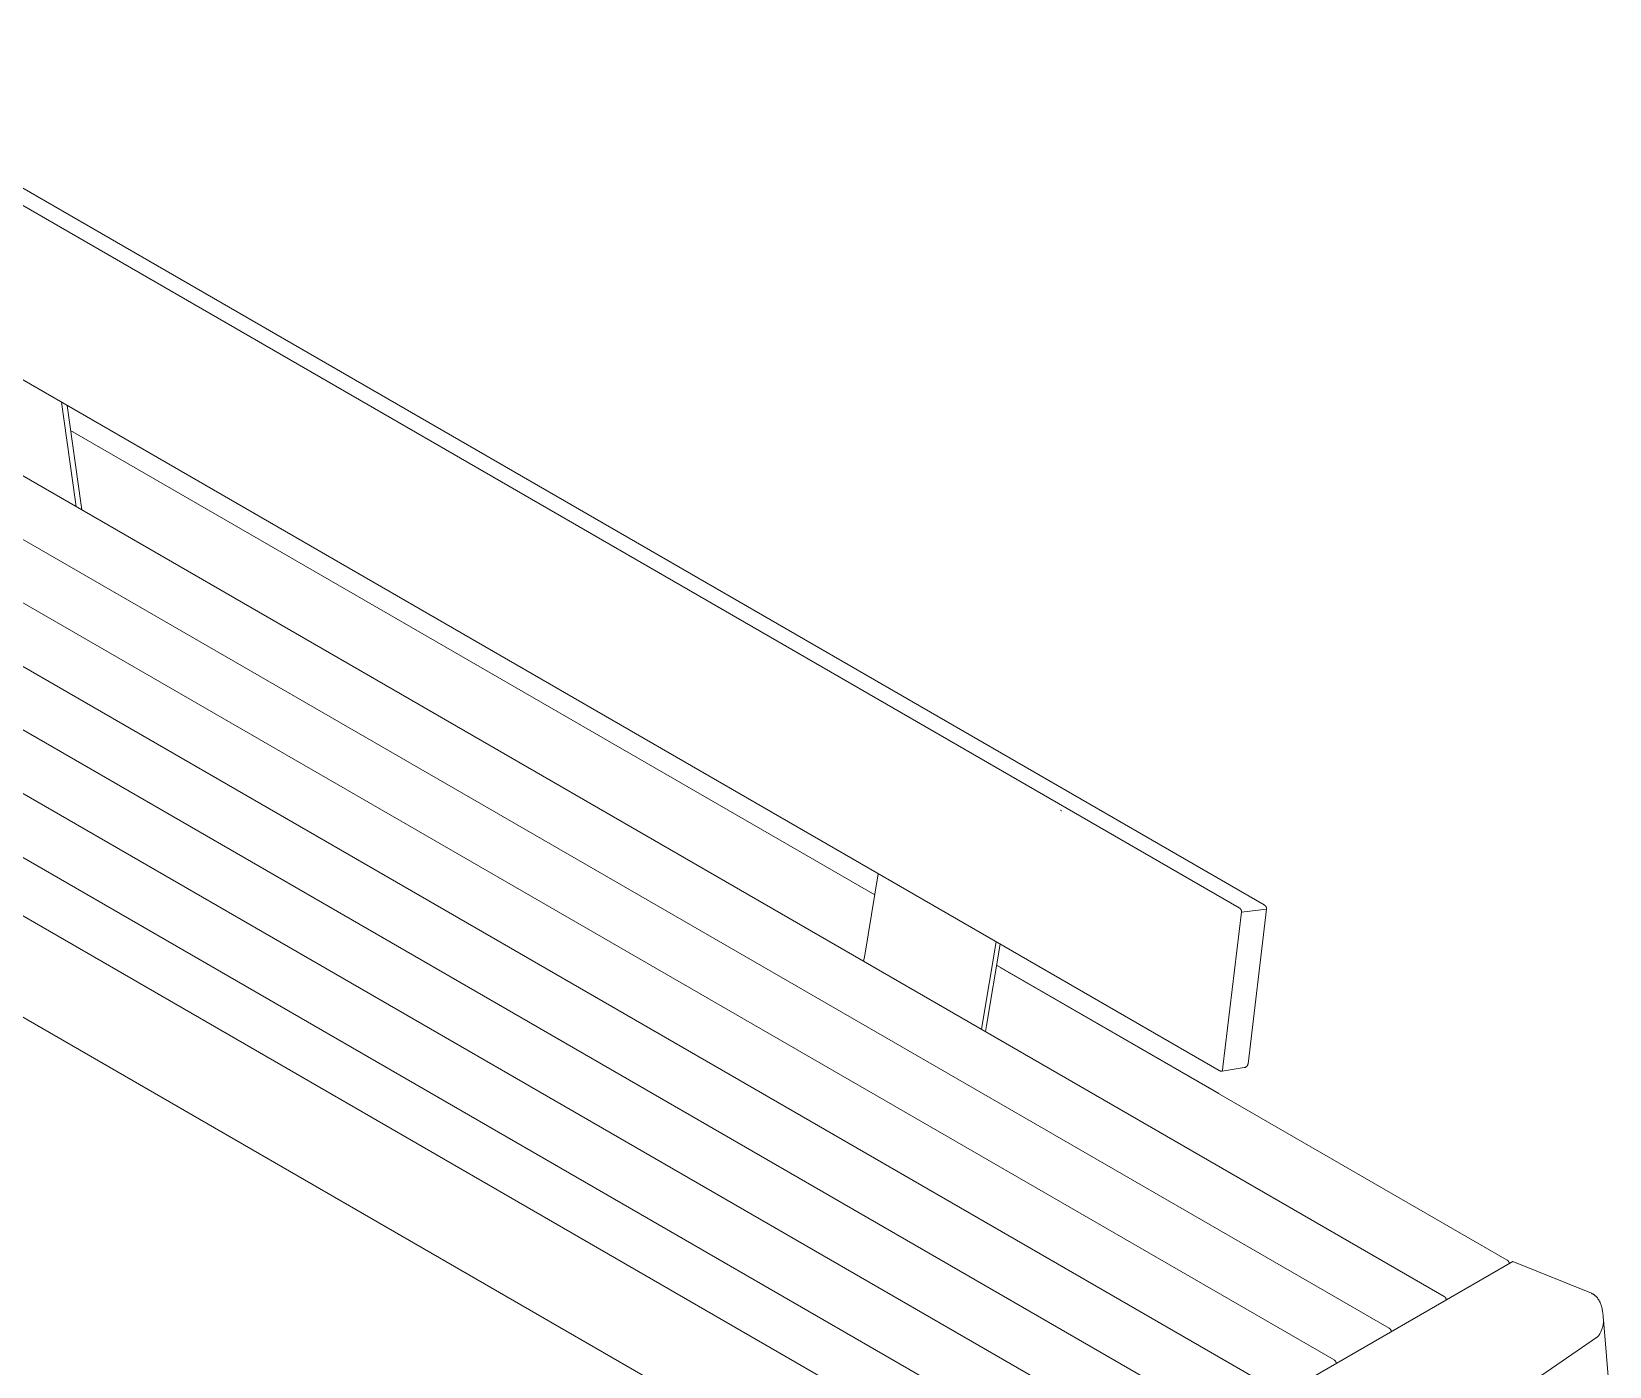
# Model space of a CAD drawing. Header units: inches. Extents: x -10 to 196, y -3 to 133.
# Drawn here: x 156.25 to 190.15, y 50.19 to 78.87 of the extents above; entities that cross this region are included whole.
import ezdxf

# ---------------------------------------------------------------- set-up
doc = ezdxf.new("R2010")
doc.units = ezdxf.units.IN
doc.layers.add('ZANO_R', color=7, linetype='Continuous', lineweight=0)

msp = doc.modelspace()

# ---------------------------------------------------------------- linework, layer by layer
at = {"layer": 'ZANO_R'}
for p, q in [((149.69083, 78.81001), (182.19881, 60.04152)), ((150.22938, 78.87313), (182.73735, 60.10464)), ((144.55966, 75.96366), (186.60044, 51.69141)), ((181.76862, 56.54551), (148.41516, 75.80214)), ((143.37779, 75.28131), (185.41857, 51.00906)), ((143.29302, 73.96555), (184.2367, 50.3267)), ((139.83218, 73.23425), (181.87296, 48.962)), ((142.17282, 73.24759), (183.05483, 49.64435)), ((138.65031, 72.5519), (180.69109, 48.27964)), ((137.44969, 71.87063), (179.50206, 47.59168)), ((136.31175, 71.27012), (178.36411, 46.99117)), ((156.89157, 70.90829), (157.18496, 68.81761)), ((157.01073, 70.83949), (157.30412, 68.74881)), ((174.36755, 60.32333), (157.08635, 70.30063)), ((157.20682, 68.66182), (157.18496, 68.81761)), ((157.32598, 68.59302), (157.30412, 68.74881)), ((176.62311, 45.81923), (138.35273, 67.91465)), ((178.35802, 62.63903), (178.35979, 62.63793)), ((178.35979, 62.63793), (178.36153, 62.63678)), ((178.36153, 62.63678), (178.36323, 62.63558)), ((178.36323, 62.63558), (178.36488, 62.63432)), ((178.36488, 62.63432), (178.3665, 62.633)), ((178.3665, 62.633), (178.36806, 62.63163)), ((178.36806, 62.63163), (178.36959, 62.63021)), ((178.36959, 62.63021), (178.37106, 62.62874)), ((178.37106, 62.62874), (178.37249, 62.62723)), ((178.37249, 62.62723), (178.37387, 62.62566)), ((178.37387, 62.62566), (178.37519, 62.62406)), ((178.37519, 62.62406), (178.37646, 62.62241)), ((178.35802, 62.14383), (178.35979, 62.14274)), ((178.35979, 62.14274), (178.36153, 62.14159)), ((178.36153, 62.14159), (178.36323, 62.14038)), ((178.36323, 62.14038), (178.36488, 62.13912)), ((178.36488, 62.13912), (178.3665, 62.13781)), ((178.3665, 62.13781), (178.36806, 62.13644)), ((178.36806, 62.13644), (178.36959, 62.13502)), ((178.36959, 62.13502), (178.37106, 62.13355)), ((178.37106, 62.13355), (178.37249, 62.13203)), ((178.37249, 62.13203), (178.37387, 62.13047)), ((178.37387, 62.13047), (178.37519, 62.12886)), ((178.37519, 62.12886), (178.37646, 62.12721)), ((174.14978, 59.02296), (174.44317, 60.77486)), ((182.19881, 60.04152), (182.20162, 60.03983)), ((182.20162, 60.03983), (182.20437, 60.03805)), ((182.20437, 60.03805), (182.20705, 60.03618)), ((182.20705, 60.03618), (182.20967, 60.03421)), ((182.20967, 60.03421), (182.21223, 60.03216)), ((182.21223, 60.03216), (182.21471, 60.03001)), ((182.21471, 60.03001), (182.21711, 60.02779)), ((182.21711, 60.02779), (182.21944, 60.02548)), ((182.21944, 60.02548), (182.22168, 60.0231)), ((182.22168, 60.0231), (182.22385, 60.02064)), ((182.22385, 60.02064), (182.22592, 60.01811)), ((182.22592, 60.01811), (182.22791, 60.0155)), ((182.22791, 60.0155), (182.22981, 60.01283)), ((182.22981, 60.01283), (182.23162, 60.0101)), ((182.73735, 60.10464), (182.74016, 60.10296)), ((182.74016, 60.10296), (182.74291, 60.10117)), ((182.74291, 60.10117), (182.7456, 60.0993)), ((182.7456, 60.0993), (182.74822, 60.09733)), ((182.74822, 60.09733), (182.75077, 60.09528)), ((182.75077, 60.09528), (182.75325, 60.09314)), ((182.75325, 60.09314), (182.75565, 60.09091)), ((182.75565, 60.09091), (182.75798, 60.08861)), ((182.75798, 60.08861), (182.76023, 60.08622)), ((182.76023, 60.08622), (182.76239, 60.08376)), ((182.76239, 60.08376), (182.76447, 60.08123)), ((182.76447, 60.08123), (182.76646, 60.07863)), ((182.76646, 60.07863), (182.76836, 60.07596)), ((182.76836, 60.07596), (182.77016, 60.07322)), ((182.77016, 60.07322), (182.77188, 60.07043)), ((182.77188, 60.07043), (182.77349, 60.06758)), ((182.77349, 60.06758), (182.77501, 60.06468)), ((182.77501, 60.06468), (182.77642, 60.06172)), ((182.77642, 60.06172), (182.77774, 60.05872)), ((182.77774, 60.05872), (182.77895, 60.05568)), ((182.77895, 60.05568), (182.78005, 60.05259)), ((182.78005, 60.05259), (182.78105, 60.04947)), ((182.78105, 60.04947), (182.78194, 60.04632)), ((182.78194, 60.04632), (182.78272, 60.04314)), ((182.78272, 60.04314), (182.7834, 60.03993)), ((182.7834, 60.03993), (182.78396, 60.0367)), ((182.78396, 60.0367), (182.78441, 60.03346)), ((182.78441, 60.03346), (182.78475, 60.0302)), ((182.78476, 60.01384), (182.78443, 60.01058)), ((182.78475, 60.0302), (182.78498, 60.02693)), ((182.78499, 60.01711), (182.78476, 60.01384)), ((182.78498, 60.02693), (182.78509, 60.02366)), ((182.78509, 60.02038), (182.78499, 60.01711)), ((182.78509, 60.02366), (182.78509, 60.02038)), ((182.24589, 59.94746), (181.84864, 56.62851)), ((182.23162, 60.0101), (182.23333, 60.00731)), ((182.23333, 60.00731), (182.23495, 60.00446)), ((182.23495, 60.00446), (182.23646, 60.00155)), ((182.23646, 60.00155), (182.23788, 59.9986)), ((182.23788, 59.9986), (182.23919, 59.9956)), ((182.23919, 59.9956), (182.2404, 59.99255)), ((182.2404, 59.99255), (182.24151, 59.98947)), ((182.24151, 59.98947), (182.24251, 59.98635)), ((182.24251, 59.98635), (182.2434, 59.9832)), ((182.2434, 59.9832), (182.24418, 59.98001)), ((182.24418, 59.98001), (182.24485, 59.97681)), ((182.24485, 59.97681), (182.24541, 59.97358)), ((182.24541, 59.97358), (182.24587, 59.97033)), ((182.24587, 59.97033), (182.2462, 59.96708)), ((182.24589, 59.94746), (182.78443, 60.01058)), ((182.24622, 59.95071), (182.24589, 59.94746)), ((182.2462, 59.96708), (182.24643, 59.96381)), ((182.24644, 59.95398), (182.24622, 59.95071)), ((182.24643, 59.96381), (182.24655, 59.96053)), ((182.24655, 59.95726), (182.24644, 59.95398)), ((182.24655, 59.96053), (182.24655, 59.95726)), ((182.78443, 60.01058), (182.38718, 56.69164)), ((174.14978, 59.02296), (174.12792, 58.89242)), ((176.97574, 59.31268), (176.68236, 57.56078)), ((177.05919, 59.26451), (176.7658, 57.5126)), ((181.76862, 56.05032), (176.98357, 58.81297)), ((177.05823, 58.76364), (187.95554, 52.47207)), ((176.68236, 57.56078), (176.6605, 57.43024)), ((176.7658, 57.5126), (176.74394, 57.38206)), ((181.84864, 56.62851), (181.83743, 56.53485)), ((182.34057, 56.62055), (182.33774, 56.61896)), ((182.34334, 56.62223), (182.34057, 56.62055)), ((182.34605, 56.62401), (182.34334, 56.62223)), ((182.3487, 56.62588), (182.34605, 56.62401)), ((182.35129, 56.62783), (182.3487, 56.62588)), ((182.35381, 56.62988), (182.35129, 56.62783)), ((182.35625, 56.63201), (182.35381, 56.62988)), ((182.35863, 56.63422), (182.35625, 56.63201)), ((182.36092, 56.63651), (182.35863, 56.63422)), ((182.36314, 56.63887), (182.36092, 56.63651)), ((182.36527, 56.64131), (182.36314, 56.63887)), ((182.36733, 56.64382), (182.36527, 56.64131)), ((182.36929, 56.6464), (182.36733, 56.64382)), ((182.37117, 56.64905), (182.36929, 56.6464)), ((182.37295, 56.65175), (182.37117, 56.64905)), ((182.37465, 56.65452), (182.37295, 56.65175)), ((182.37624, 56.65734), (182.37465, 56.65452)), ((182.37774, 56.66022), (182.37624, 56.65734)), ((182.37915, 56.66314), (182.37774, 56.66022)), ((182.38045, 56.66611), (182.37915, 56.66314)), ((182.38165, 56.66912), (182.38045, 56.66611)), ((182.38275, 56.67217), (182.38165, 56.66912)), ((182.38374, 56.67526), (182.38275, 56.67217)), ((182.38463, 56.67838), (182.38374, 56.67526)), ((182.38529, 56.681), (182.38463, 56.67838)), ((182.38588, 56.68364), (182.38529, 56.681)), ((182.38639, 56.68629), (182.38588, 56.68364)), ((182.38682, 56.68896), (182.38639, 56.68629)), ((182.38718, 56.69164), (182.38682, 56.68896)), ((181.77146, 56.54394), (181.76862, 56.54551)), ((181.77435, 56.54246), (181.77146, 56.54394)), ((181.77729, 56.54108), (181.77435, 56.54246)), ((181.78027, 56.5398), (181.77729, 56.54108)), ((181.78329, 56.53863), (181.78027, 56.5398)), ((181.78635, 56.53756), (181.78329, 56.53863)), ((181.78945, 56.53659), (181.78635, 56.53756)), ((181.79258, 56.53573), (181.78945, 56.53659)), ((181.79573, 56.53497), (181.79258, 56.53573)), ((181.79891, 56.53433), (181.79573, 56.53497)), ((181.80211, 56.53379), (181.79891, 56.53433)), ((181.80533, 56.53336), (181.80211, 56.53379)), ((181.80856, 56.53304), (181.80533, 56.53336)), ((181.81179, 56.53282), (181.80856, 56.53304)), ((181.81504, 56.53272), (181.81179, 56.53282)), ((181.81828, 56.53273), (181.81504, 56.53272)), ((181.82152, 56.53285), (181.81828, 56.53273)), ((181.82476, 56.53308), (181.82152, 56.53285)), ((181.82799, 56.53342), (181.82476, 56.53308)), ((181.8312, 56.53387), (181.82799, 56.53342)), ((182.30717, 56.60863), (181.8312, 56.53387)), ((182.31036, 56.60919), (182.30717, 56.60863)), ((182.31354, 56.60986), (182.31036, 56.60919)), ((182.31668, 56.61063), (182.31354, 56.60986)), ((182.31981, 56.61151), (182.31668, 56.61063)), ((182.3229, 56.61249), (182.31981, 56.61151)), ((182.32595, 56.61358), (182.3229, 56.61249)), ((182.32897, 56.61478), (182.32595, 56.61358)), ((182.33194, 56.61607), (182.32897, 56.61478)), ((182.33487, 56.61746), (182.33194, 56.61607)), ((182.33774, 56.61896), (182.33487, 56.61746)), ((183.27722, 49.66886), (188.07946, 52.44144)), ((187.95554, 52.47207), (187.95836, 52.47038)), ((187.95836, 52.47038), (187.96112, 52.46859)), ((187.96112, 52.46859), (187.96381, 52.46671)), ((187.96381, 52.46671), (187.96644, 52.46473)), ((187.96644, 52.46473), (187.969, 52.46267)), ((187.969, 52.46267), (187.97149, 52.46052)), ((187.97149, 52.46052), (187.9739, 52.45828)), ((187.9739, 52.45828), (187.97624, 52.45596)), ((187.97624, 52.45596), (187.97849, 52.45357)), ((187.97849, 52.45357), (187.98066, 52.4511)), ((187.98066, 52.4511), (187.98274, 52.44855)), ((187.98274, 52.44855), (187.98474, 52.44593)), ((187.98474, 52.44593), (187.98664, 52.44325)), ((187.98664, 52.44325), (187.98845, 52.4405)), ((187.98845, 52.4405), (187.99016, 52.4377)), ((187.99016, 52.4377), (187.99177, 52.43483)), ((187.99177, 52.43483), (187.99329, 52.43191)), ((187.99329, 52.43191), (187.9947, 52.42894)), ((187.9947, 52.42894), (187.99602, 52.42593)), ((187.99602, 52.42593), (187.99722, 52.42287)), ((187.99722, 52.42287), (187.99832, 52.41977)), ((187.99832, 52.41977), (187.99932, 52.41663)), ((187.99932, 52.41663), (188.0002, 52.41346)), ((188.0002, 52.41346), (188.00098, 52.41027)), ((188.00098, 52.41027), (188.00164, 52.40705)), ((188.00164, 52.40705), (188.00219, 52.4038)), ((188.00219, 52.4038), (188.00264, 52.40055)), ((188.00264, 52.40055), (188.00296, 52.39727)), ((189.76675, 51.75995), (188.07946, 52.44144)), ((186.60044, 51.69141), (186.60321, 51.68974)), ((186.60321, 51.68974), (186.60593, 51.68799)), ((186.60593, 51.68799), (186.60858, 51.68614)), ((186.60858, 51.68614), (186.61117, 51.68421)), ((186.61117, 51.68421), (186.61369, 51.68218)), ((186.61369, 51.68218), (186.61614, 51.68008)), ((186.61614, 51.68008), (186.61852, 51.67789)), ((186.61852, 51.67789), (186.62082, 51.67562)), ((186.62082, 51.67562), (186.62305, 51.67328)), ((186.62305, 51.67328), (186.62519, 51.67086)), ((186.62519, 51.67086), (186.62725, 51.66837)), ((186.62725, 51.66837), (186.62923, 51.66582)), ((186.62923, 51.66582), (186.63112, 51.66319)), ((186.63112, 51.66319), (186.63292, 51.66051)), ((186.63292, 51.66051), (186.63463, 51.65777)), ((186.63463, 51.65777), (186.63624, 51.65497)), ((186.63624, 51.65497), (186.63776, 51.65211)), ((186.63776, 51.65211), (186.63918, 51.64921)), ((186.63918, 51.64921), (186.6405, 51.64626)), ((186.6405, 51.64626), (186.64172, 51.64327)), ((186.64172, 51.64327), (186.64284, 51.64024)), ((186.64284, 51.64024), (186.64385, 51.63717)), ((186.64385, 51.63717), (186.64476, 51.63407)), ((186.64476, 51.63407), (186.64557, 51.63094)), ((186.64557, 51.63094), (186.64627, 51.62778)), ((186.64627, 51.62778), (186.64686, 51.6246)), ((186.64686, 51.6246), (186.64735, 51.62141)), ((186.64735, 51.62141), (186.64772, 51.6182)), ((186.64772, 51.6182), (186.64799, 51.61498)), ((189.76675, 51.75995), (189.77576, 51.75581)), ((189.77576, 51.75581), (189.78457, 51.75141)), ((189.78457, 51.75141), (189.79319, 51.74678)), ((189.79319, 51.74678), (189.80163, 51.74192)), ((189.80163, 51.74192), (189.80988, 51.73681)), ((189.80988, 51.73681), (189.81795, 51.73148)), ((189.81795, 51.73148), (189.82583, 51.72592)), ((189.82583, 51.72592), (189.83353, 51.72014)), ((189.83353, 51.72014), (189.84105, 51.71414)), ((189.84105, 51.71414), (189.84839, 51.70791)), ((189.84839, 51.70791), (189.85556, 51.70148)), ((189.85556, 51.70148), (189.86255, 51.69483)), ((189.86255, 51.69483), (189.86937, 51.68797)), ((189.86937, 51.68797), (189.87601, 51.68091)), ((189.87601, 51.68091), (189.88248, 51.67364)), ((189.88248, 51.67364), (189.88879, 51.66617)), ((189.88879, 51.66617), (189.89493, 51.65851)), ((189.89493, 51.65851), (189.9009, 51.65066)), ((189.9009, 51.65066), (189.90671, 51.64261)), ((189.90671, 51.64261), (189.91235, 51.63438)), ((189.91235, 51.63438), (189.91783, 51.62596)), ((189.91783, 51.62596), (189.92316, 51.61737)), ((189.92316, 51.61737), (189.92832, 51.60859)), ((189.92832, 51.60859), (189.93333, 51.59964)), ((189.93333, 51.59964), (189.93818, 51.59052)), ((189.93818, 51.59052), (189.94289, 51.58123)), ((189.94289, 51.58123), (189.94743, 51.57178)), ((189.94743, 51.57178), (189.95183, 51.56216)), ((189.95183, 51.56216), (189.95608, 51.55238)), ((189.95608, 51.55238), (189.96019, 51.54245)), ((189.96019, 51.54245), (189.96796, 51.52213)), ((189.96796, 51.52213), (189.97516, 51.50122)), ((189.97516, 51.50122), (189.98181, 51.47975)), ((189.98181, 51.47975), (189.98791, 51.45775)), ((189.98791, 51.45775), (189.99348, 51.43522)), ((189.99348, 51.43522), (189.99854, 51.41222)), ((189.99854, 51.41222), (190.00308, 51.38874)), ((190.00308, 51.38874), (190.00714, 51.36483)), ((190.00714, 51.36483), (190.01071, 51.34051)), ((190.01071, 51.34051), (190.01381, 51.3158)), ((190.01381, 51.3158), (190.01646, 51.29072)), ((190.01646, 51.29072), (190.01866, 51.2653)), ((190.01866, 51.2653), (190.02044, 51.23957)), ((190.02044, 51.23957), (190.02274, 51.18727)), ((185.41857, 51.00906), (185.42134, 51.00739)), ((185.42134, 51.00739), (185.42406, 51.00564)), ((185.42406, 51.00564), (185.42671, 51.00379)), ((185.42671, 51.00379), (185.4293, 51.00185)), ((185.4293, 51.00185), (185.43182, 50.99983)), ((185.43182, 50.99983), (185.43427, 50.99773)), ((185.43427, 50.99773), (185.43665, 50.99554)), ((185.43665, 50.99554), (185.43895, 50.99327)), ((185.43895, 50.99327), (185.44118, 50.99093)), ((185.44118, 50.99093), (185.44332, 50.98851)), ((185.44332, 50.98851), (185.44538, 50.98602)), ((185.44538, 50.98602), (185.44736, 50.98346)), ((185.44736, 50.98346), (185.44925, 50.98084)), ((185.44925, 50.98084), (185.45105, 50.97816)), ((185.45105, 50.97816), (185.45276, 50.97541)), ((185.45276, 50.97541), (185.45437, 50.97261)), ((185.45437, 50.97261), (185.45589, 50.96976)), ((185.45589, 50.96976), (185.45731, 50.96686)), ((185.45731, 50.96686), (185.45863, 50.96391)), ((185.45863, 50.96391), (185.45985, 50.96091)), ((185.45985, 50.96091), (185.46097, 50.95788)), ((185.46097, 50.95788), (185.46198, 50.95481)), ((185.46198, 50.95481), (185.4629, 50.95171)), ((185.4629, 50.95171), (185.4637, 50.94858)), ((185.4637, 50.94858), (185.4644, 50.94543)), ((185.4644, 50.94543), (185.46499, 50.94225)), ((185.46499, 50.94225), (185.46548, 50.93906)), ((185.46548, 50.93906), (185.46585, 50.93585)), ((185.46585, 50.93585), (185.46612, 50.93262)), ((189.93338, 50.86942), (189.9227, 50.8539)), ((189.94352, 50.8853), (189.93338, 50.86942)), ((189.95311, 50.90151), (189.94352, 50.8853)), ((189.96214, 50.91805), (189.95311, 50.90151)), ((189.9706, 50.93488), (189.96214, 50.91805)), ((189.97847, 50.952), (189.9706, 50.93488)), ((189.98575, 50.96938), (189.97847, 50.952)), ((189.99243, 50.98699), (189.98575, 50.96938)), ((189.99851, 51.00482), (189.99243, 50.98699)), ((190.00396, 51.02286), (189.99851, 51.00482)), ((190.0088, 51.04106), (190.00396, 51.02286)), ((190.01301, 51.05943), (190.0088, 51.04106)), ((190.01658, 51.07793), (190.01301, 51.05943)), ((190.01952, 51.09653), (190.01658, 51.07793)), ((190.02182, 51.11523), (190.01952, 51.09653)), ((190.02348, 51.134), (190.02182, 51.11523)), ((190.02274, 51.18727), (190.02348, 51.134)), ((190.02294, 51.19151), (190.15284, 49.63112)), ((189.89978, 50.82401), (185.62009, 47.89097)), ((189.91149, 50.83876), (189.89978, 50.82401)), ((189.9227, 50.8539), (189.91149, 50.83876)), ((184.2367, 50.3267), (184.23947, 50.32504)), ((184.23947, 50.32504), (184.24219, 50.32328)), ((184.24219, 50.32328), (184.24484, 50.32144)), ((184.24484, 50.32144), (184.24743, 50.3195)), ((184.24743, 50.3195), (184.24995, 50.31748)), ((184.24995, 50.31748), (184.2524, 50.31537)), ((184.2524, 50.31537), (184.25478, 50.31319)), ((184.25478, 50.31319), (184.25708, 50.31092)), ((184.25708, 50.31092), (184.25931, 50.30858)), ((184.25931, 50.30858), (184.26145, 50.30616)), ((184.26145, 50.30616), (184.26352, 50.30367)), ((184.26352, 50.30367), (184.26549, 50.30111)), ((184.26549, 50.30111), (184.26738, 50.29849)), ((184.26738, 50.29849), (184.26918, 50.2958)), ((184.26918, 50.2958), (184.27089, 50.29306)), ((184.27089, 50.29306), (184.2725, 50.29026)), ((184.2725, 50.29026), (184.27402, 50.28741)), ((184.27402, 50.28741), (184.27544, 50.2845)), ((184.27544, 50.2845), (184.27676, 50.28155)), ((184.27676, 50.28155), (184.27798, 50.27856)), ((184.27798, 50.27856), (184.2791, 50.27553)), ((184.2791, 50.27553), (184.28011, 50.27246)), ((184.28011, 50.27246), (184.28103, 50.26936)), ((184.28103, 50.26936), (184.28183, 50.26623)), ((184.28183, 50.26623), (184.28253, 50.26308)), ((184.28253, 50.26308), (184.28312, 50.2599)), ((184.28312, 50.2599), (184.28361, 50.2567)), ((184.28361, 50.2567), (184.28398, 50.25349)), ((184.28398, 50.25349), (184.28425, 50.25027))]:
    msp.add_line(p, q, dxfattribs=at)

doc.saveas('drawing.dxf')
